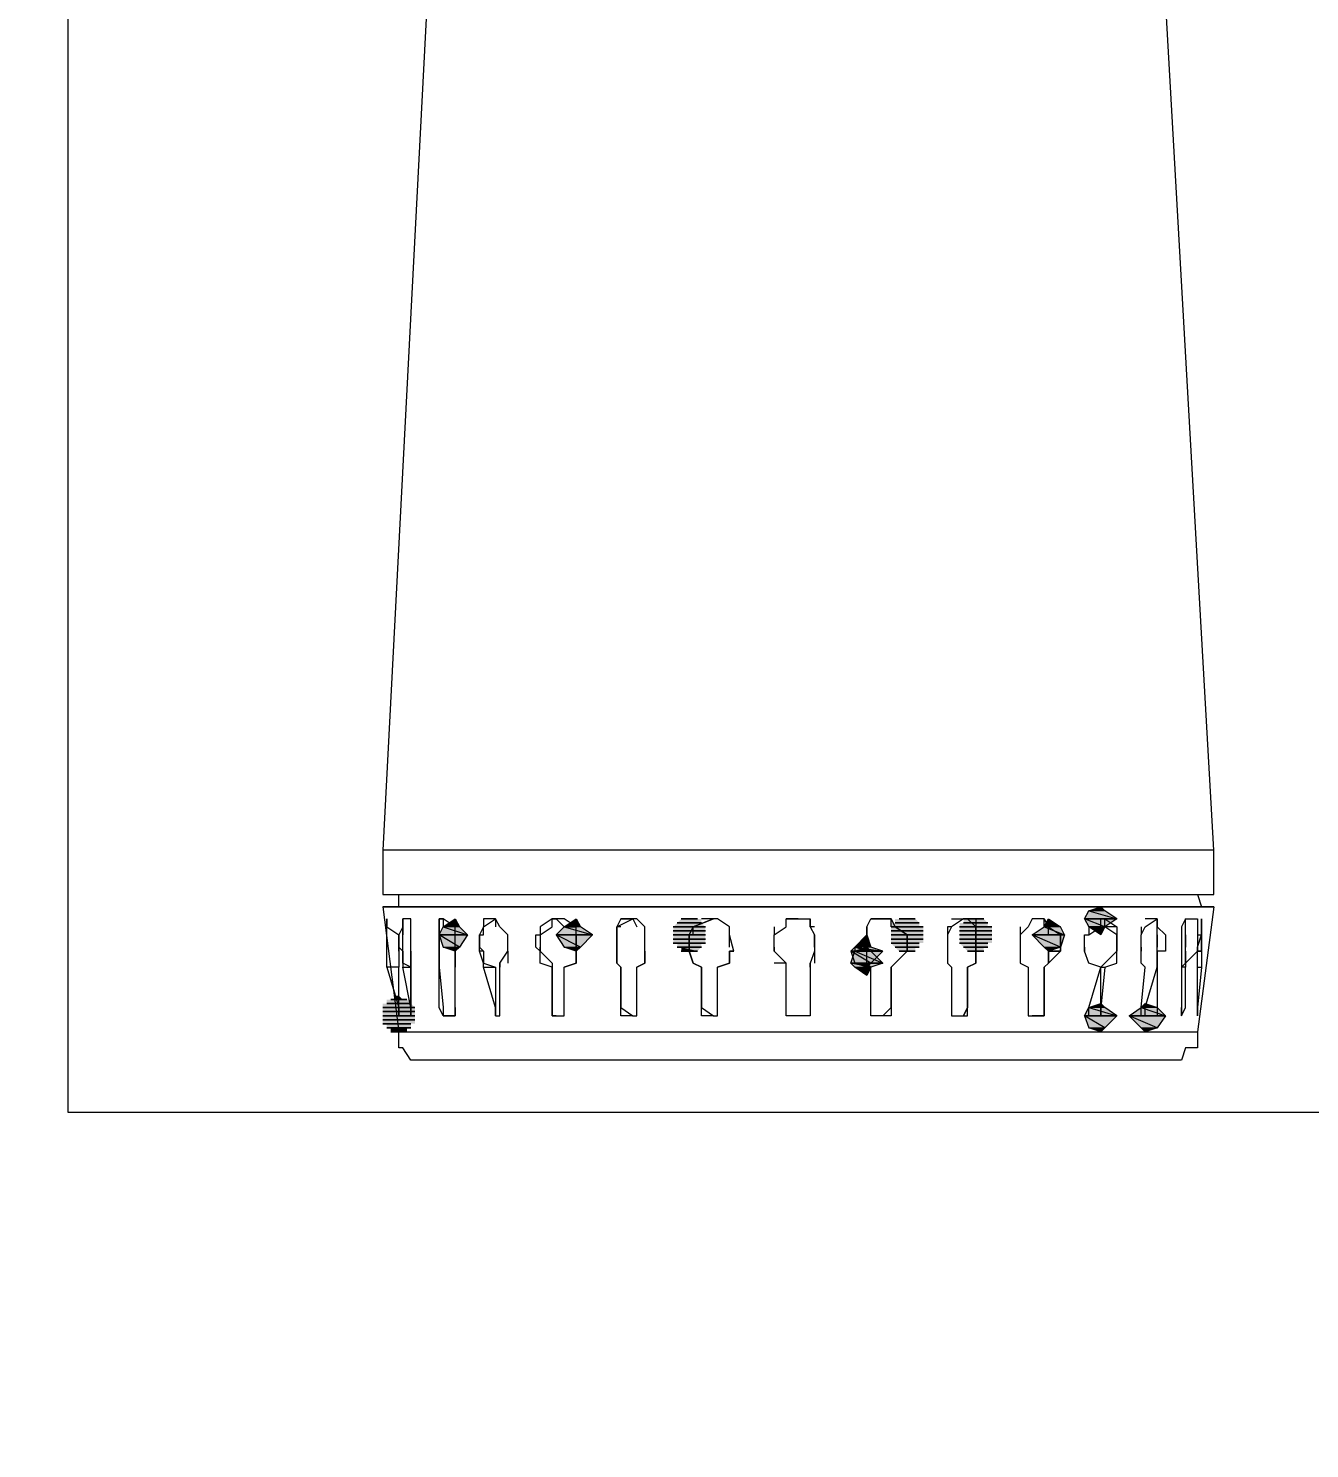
# Model space of a CAD drawing. Header units: millimetres. Extents: x -10178924 to 11692288, y -947381 to 58396.
# Drawn here: x -136579 to -136139.7, y 10861.5 to 11348.3 of the extents above; entities that cross this region are included whole.
import ezdxf
from ezdxf import colors
from ezdxf.entities.mleader import LeaderData, LeaderLine
from ezdxf.math import Vec2, Vec3

# ---------------------------------------------------------------- set-up
doc = ezdxf.new("R2010")
doc.units = ezdxf.units.MM
doc.layers.add('_надписи канализация', color=7, linetype='Continuous')
doc.layers.add('PDF _0', color=7, linetype='Continuous', lineweight=9)
doc.styles.add('ISOCPEUR', font='isocpeui.ttf', dxfattribs={"width": 0.9})

# ---------------------------------------------------------------- blocks, each defined once
blk = doc.blocks.new('_None')

msp = doc.modelspace()

# ---------------------------------------------------------------- linework, layer by layer
at = {"layer": 'PDF _0', "lineweight": 0}
for points in [[(-136565.39, 11759.46), (-135716.2, 11759.46), (-135716.2, 10976.65), (-136565.39, 10976.65)], [(-136457.51, 11051.34), (-136172.6, 11051.34), (-136172.6, 11066.55), (-136176.75, 11066.55), (-136178.14, 11066.55), (-136183.67, 11066.55), (-136191.97, 11066.55), (-136203.03, 11066.55), (-136215.48, 11066.55), (-136229.31, 11066.55), (-136244.52, 11066.55), (-136262.5, 11066.55), (-136277.72, 11066.55), (-136297.08, 11066.55), (-136316.44, 11066.55), (-136334.42, 11066.55), (-136352.4, 11066.55), (-136370.38, 11066.55), (-136385.6, 11066.55), (-136399.43, 11066.55), (-136414.64, 11066.55), (-136428.47, 11066.55), (-136438.15, 11066.55), (-136447.83, 11066.55), (-136451.98, 11066.55), (-136456.13, 11066.55), (-136457.51, 11066.55)], [(-136176.75, 11047.19), (-136456.13, 11047.19), (-136451.98, 11047.19), (-136450.6, 11047.19), (-136443.68, 11047.19), (-136438.15, 11047.19), (-136431.24, 11047.19), (-136418.79, 11047.19), (-136410.49, 11047.19), (-136399.43, 11047.19), (-136385.6, 11047.19), (-136371.76, 11047.19), (-136357.93, 11047.19), (-136344.1, 11047.19), (-136330.27, 11047.19), (-136316.44, 11047.19), (-136301.23, 11047.19), (-136286.02, 11047.19), (-136272.18, 11047.19), (-136258.35, 11047.19), (-136244.52, 11047.19), (-136230.69, 11047.19), (-136221.01, 11047.19), (-136211.33, 11047.19), (-136201.65, 11047.19), (-136191.97, 11047.19), (-136183.67, 11047.19), (-136182.29, 11047.19), (-136178.14, 11047.19), (-136172.6, 11047.19)], [(-136215.48, 11045.81), (-136205.8, 11043.04), (-136216.86, 11043.04)], [(-136211.33, 11047.19), (-136209.95, 11045.81), (-136215.48, 11045.81)], [(-136209.95, 11045.81), (-136215.48, 11045.81), (-136205.8, 11043.04)], [(-136450.6, 11037.51), (-136450.6, 11040.27), (-136451.98, 11037.51), (-136451.98, 11033.36), (-136450.6, 11031.98), (-136450.6, 11027.83), (-136450.6, 11031.98), (-136450.6, 11033.36)], [(-136438.15, 11040.27), (-136438.15, 11043.04), (-136438.15, 11040.27), (-136438.15, 11037.51)], [(-136436.77, 11040.27), (-136428.47, 11037.51), (-136438.15, 11037.51)], [(-136432.62, 11043.04), (-136431.24, 11040.27), (-136436.77, 11040.27)], [(-136431.24, 11040.27), (-136436.77, 11040.27), (-136428.47, 11037.51)], [(-136422.94, 11037.51), (-136422.94, 11040.27), (-136424.32, 11037.51), (-136424.32, 11033.36), (-136422.94, 11031.98), (-136422.94, 11027.83), (-136424.32, 11031.98), (-136424.32, 11033.36), (-136424.32, 11037.51)], [(-136422.94, 11043.04), (-136422.94, 11040.27), (-136418.79, 11043.04)], [(-136399.43, 11043.04), (-136403.57, 11040.27), (-136403.57, 11037.51), (-136399.43, 11040.27)], [(-136395.28, 11040.27), (-136385.6, 11037.51), (-136398.04, 11037.51)], [(-136391.13, 11043.04), (-136389.74, 11040.27), (-136395.28, 11040.27)], [(-136389.74, 11040.27), (-136395.28, 11040.27), (-136385.6, 11037.51)], [(-136254.2, 11043.04), (-136254.2, 11040.27), (-136256.97, 11043.04), (-136258.35, 11043.04)], [(-136230.69, 11040.27), (-136223.78, 11037.51), (-136234.84, 11037.51)], [(-136229.31, 11043.04), (-136225.16, 11040.27), (-136230.69, 11040.27)], [(-136225.16, 11040.27), (-136230.69, 11040.27), (-136223.78, 11037.51)], [(-136225.16, 11037.51), (-136229.31, 11037.51), (-136229.31, 11040.27)], [(-136216.86, 11043.04), (-136215.48, 11040.27), (-136209.95, 11040.27)], [(-136216.86, 11043.04), (-136205.8, 11043.04), (-136209.95, 11040.27)], [(-136215.48, 11040.27), (-136209.95, 11040.27), (-136211.33, 11037.51)], [(-136205.8, 11040.27), (-136205.8, 11037.51), (-136209.95, 11040.27), (-136209.95, 11043.04)], [(-136191.97, 11026.44), (-136191.97, 11027.83), (-136191.97, 11031.98), (-136191.97, 11037.51), (-136191.97, 11040.27), (-136189.2, 11037.51), (-136189.2, 11031.98), (-136191.97, 11031.98), (-136191.97, 11027.83)], [(-136451.98, 11033.36), (-136451.98, 11031.98), (-136451.98, 11033.36), (-136451.98, 11037.51)], [(-136438.15, 11037.51), (-136436.77, 11033.36), (-136431.24, 11033.36)], [(-136438.15, 11037.51), (-136428.47, 11037.51), (-136431.24, 11033.36)], [(-136438.15, 11037.51), (-136438.15, 11033.36), (-136438.15, 11031.98), (-136438.15, 11033.36)], [(-136403.57, 11037.51), (-136403.57, 11033.36), (-136403.57, 11031.98), (-136404.96, 11033.36), (-136404.96, 11037.51)], [(-136398.04, 11037.51), (-136395.28, 11033.36), (-136389.74, 11033.36)], [(-136398.04, 11037.51), (-136385.6, 11037.51), (-136389.74, 11033.36)], [(-136377.3, 11033.36), (-136377.3, 11031.98), (-136377.3, 11027.83), (-136377.3, 11031.98), (-136377.3, 11033.36), (-136377.3, 11037.51)], [(-136352.4, 11033.36), (-136352.4, 11031.98), (-136351.02, 11027.83), (-136352.4, 11031.98), (-136352.4, 11033.36), (-136352.4, 11037.51)], [(-136291.55, 11037.51), (-136290.16, 11033.36), (-136295.7, 11033.36)], [(-136283.25, 11026.44), (-136281.87, 11027.83), (-136277.72, 11031.98), (-136277.72, 11037.51), (-136277.72, 11031.98), (-136281.87, 11027.83)], [(-136256.97, 11026.44), (-136254.2, 11027.83), (-136254.2, 11031.98), (-136254.2, 11037.51), (-136254.2, 11031.98), (-136254.2, 11027.83)], [(-136234.84, 11037.51), (-136230.69, 11033.36), (-136225.16, 11033.36)], [(-136234.84, 11037.51), (-136223.78, 11037.51), (-136225.16, 11033.36)], [(-136230.69, 11026.44), (-136229.31, 11027.83), (-136229.31, 11031.98), (-136225.16, 11031.98), (-136225.16, 11037.51), (-136225.16, 11031.98), (-136229.31, 11027.83)], [(-136438.15, 11027.83), (-136438.15, 11026.44), (-136436.77, 11012.61), (-136436.77, 11009.85), (-136438.15, 11012.61), (-136438.15, 11026.44), (-136438.15, 11027.83), (-136438.15, 11031.98)], [(-136436.77, 11033.36), (-136431.24, 11033.36), (-136432.62, 11031.98)], [(-136399.43, 11027.83), (-136399.43, 11026.44), (-136399.43, 11012.61), (-136399.43, 11009.85), (-136399.43, 11012.61), (-136399.43, 11026.44), (-136403.57, 11027.83), (-136403.57, 11031.98)], [(-136395.28, 11033.36), (-136389.74, 11033.36), (-136391.13, 11031.98)], [(-136295.7, 11033.36), (-136286.02, 11031.98), (-136297.08, 11031.98)], [(-136297.08, 11031.98), (-136295.7, 11027.83), (-136290.16, 11027.83)], [(-136297.08, 11031.98), (-136286.02, 11031.98), (-136290.16, 11027.83)], [(-136295.7, 11031.98), (-136286.02, 11027.83), (-136297.08, 11027.83)], [(-136290.16, 11033.36), (-136295.7, 11033.36), (-136286.02, 11031.98)], [(-136291.55, 11033.36), (-136290.16, 11031.98), (-136295.7, 11031.98)], [(-136290.16, 11031.98), (-136295.7, 11031.98), (-136286.02, 11027.83)], [(-136230.69, 11033.36), (-136225.16, 11033.36), (-136229.31, 11031.98)], [(-136451.98, 11026.44), (-136456.13, 11026.44), (-136451.98, 11012.61), (-136451.98, 11009.85), (-136451.98, 11012.61)], [(-136375.91, 11026.44), (-136375.91, 11012.61), (-136371.76, 11009.85), (-136375.91, 11009.85), (-136375.91, 11012.61), (-136375.91, 11026.44), (-136377.3, 11027.83)], [(-136297.08, 11027.83), (-136295.7, 11026.44), (-136290.16, 11026.44)], [(-136297.08, 11027.83), (-136286.02, 11027.83), (-136290.16, 11026.44)], [(-136295.7, 11027.83), (-136290.16, 11027.83), (-136291.55, 11026.44)], [(-136295.7, 11026.44), (-136290.16, 11026.44), (-136291.55, 11023.68)], [(-136230.69, 11012.61), (-136230.69, 11009.85), (-136230.69, 11012.61), (-136230.69, 11026.44)], [(-136211.33, 11026.44), (-136209.95, 11026.44), (-136211.33, 11012.61)], [(-136191.97, 11009.85), (-136196.12, 11009.85), (-136196.12, 11012.61), (-136191.97, 11026.44), (-136191.97, 11012.61)], [(-136215.48, 11012.61), (-136205.8, 11009.85), (-136216.86, 11009.85)], [(-136211.33, 11014), (-136209.95, 11012.61), (-136215.48, 11012.61)], [(-136209.95, 11012.61), (-136215.48, 11012.61), (-136205.8, 11009.85)], [(-136197.5, 11012.61), (-136189.2, 11009.85), (-136201.65, 11009.85)], [(-136196.12, 11014), (-136191.97, 11012.61), (-136197.5, 11012.61)], [(-136191.97, 11012.61), (-136197.5, 11012.61), (-136189.2, 11009.85)], [(-136216.86, 11009.85), (-136215.48, 11005.7), (-136209.95, 11005.7)], [(-136216.86, 11009.85), (-136205.8, 11009.85), (-136209.95, 11005.7)], [(-136201.65, 11009.85), (-136197.5, 11005.7), (-136191.97, 11005.7)], [(-136201.65, 11009.85), (-136189.2, 11009.85), (-136191.97, 11005.7)], [(-136215.48, 11005.7), (-136209.95, 11005.7), (-136211.33, 11004.32)], [(-136197.5, 11005.7), (-136191.97, 11005.7), (-136196.12, 11004.32)]]:
    msp.add_lwpolyline(points, close=True, dxfattribs=at)
for points in [[(-136172.6, 11066.55), (-136189.2, 11358.38), (-136189.2, 11361.14), (-136191.97, 11361.14), (-136191.97, 11363.91), (-136438.15, 11363.91), (-136438.15, 11361.14), (-136442.3, 11361.14), (-136442.3, 11358.38), (-136457.51, 11066.55)], [(-136456.13, 11047.19), (-136451.98, 11047.19), (-136451.98, 11051.34)], [(-136178.14, 11051.34), (-136176.75, 11047.19)], [(-136457.51, 11047.19), (-136456.13, 11047.19), (-136457.51, 11047.19), (-136451.98, 11004.32), (-136450.6, 11004.32), (-136447.83, 11004.32), (-136442.3, 11004.32), (-136432.62, 11004.32), (-136424.32, 11004.32), (-136418.79, 11004.32), (-136409.11, 11004.32), (-136398.04, 11004.32), (-136385.6, 11004.32), (-136371.76, 11004.32), (-136357.93, 11004.32), (-136344.1, 11004.32), (-136330.27, 11004.32), (-136316.44, 11004.32), (-136301.23, 11004.32), (-136286.02, 11004.32), (-136272.18, 11004.32), (-136258.35, 11004.32), (-136244.52, 11004.32), (-136234.84, 11004.32), (-136223.78, 11004.32), (-136211.33, 11004.32), (-136203.03, 11004.32), (-136196.12, 11004.32), (-136189.2, 11004.32), (-136183.67, 11004.32), (-136178.14, 11004.32)], [(-136172.6, 11047.19), (-136178.14, 11004.32), (-136178.14, 11000.17), (-136178.14, 10998.78), (-136182.29, 10998.78), (-136183.67, 10994.63), (-136189.2, 10994.63), (-136191.97, 10994.63), (-136201.65, 10994.63), (-136205.8, 10994.63), (-136211.33, 10994.63), (-136216.86, 10994.63), (-136221.01, 10994.63), (-136225.16, 10994.63), (-136230.69, 10994.63), (-136238.99, 10994.63), (-136244.52, 10994.63), (-136250.06, 10994.63), (-136256.97, 10994.63), (-136262.5, 10994.63), (-136268.04, 10994.63), (-136272.18, 10994.63), (-136277.72, 10994.63), (-136286.02, 10994.63), (-136291.55, 10994.63), (-136297.08, 10994.63), (-136303.99, 10994.63), (-136309.53, 10994.63), (-136315.06, 10994.63), (-136319.21, 10994.63), (-136324.74, 10994.63), (-136330.27, 10994.63), (-136338.57, 10994.63), (-136344.1, 10994.63), (-136351.02, 10994.63), (-136356.55, 10994.63), (-136362.08, 10994.63), (-136367.62, 10994.63), (-136371.76, 10994.63), (-136377.3, 10994.63), (-136384.21, 10994.63), (-136389.74, 10994.63), (-136395.28, 10994.63), (-136399.43, 10994.63), (-136404.96, 10994.63), (-136410.49, 10994.63), (-136418.79, 10994.63), (-136424.32, 10994.63), (-136431.24, 10994.63), (-136436.77, 10994.63), (-136442.3, 10994.63), (-136447.83, 10994.63), (-136450.6, 10998.78), (-136451.98, 10998.78), (-136451.98, 11000.17), (-136451.98, 11004.32)], [(-136456.13, 11026.44), (-136456.13, 11027.83), (-136456.13, 11031.98), (-136456.13, 11033.36), (-136456.13, 11037.51), (-136456.13, 11040.27), (-136456.13, 11043.04), (-136456.13, 11040.27), (-136451.98, 11037.51), (-136451.98, 11031.98), (-136451.98, 11027.83), (-136451.98, 11026.44)], [(-136450.6, 11040.27), (-136450.6, 11043.04), (-136450.6, 11040.27)], [(-136447.83, 11031.98), (-136447.83, 11027.83), (-136447.83, 11026.44), (-136447.83, 11027.83), (-136447.83, 11031.98), (-136447.83, 11037.51), (-136447.83, 11040.27), (-136447.83, 11043.04), (-136450.6, 11043.04)], [(-136450.6, 11040.27), (-136450.6, 11037.51)], [(-136447.83, 11040.27), (-136447.83, 11043.04)], [(-136432.62, 11012.61), (-136432.62, 11009.85), (-136432.62, 11012.61), (-136432.62, 11026.44), (-136432.62, 11027.83), (-136432.62, 11031.98), (-136432.62, 11037.51), (-136432.62, 11040.27), (-136436.77, 11043.04), (-136438.15, 11043.04), (-136436.77, 11043.04), (-136436.77, 11040.27)], [(-136438.15, 11040.27), (-136438.15, 11037.51)], [(-136422.94, 11040.27), (-136424.32, 11037.51)], [(-136418.79, 11012.61), (-136418.79, 11009.85), (-136418.79, 11012.61), (-136418.79, 11009.85), (-136417.41, 11009.85), (-136417.41, 11012.61), (-136417.41, 11026.44), (-136417.41, 11027.83), (-136414.64, 11031.98), (-136414.64, 11037.51), (-136417.41, 11040.27), (-136418.79, 11043.04), (-136418.79, 11040.27)], [(-136403.57, 11040.27), (-136403.57, 11037.51)], [(-136391.13, 11037.51), (-136391.13, 11040.27), (-136395.28, 11043.04), (-136399.43, 11043.04), (-136398.04, 11043.04), (-136395.28, 11040.27), (-136391.13, 11040.27)], [(-136375.91, 11043.04), (-136371.76, 11043.04), (-136375.91, 11043.04), (-136377.3, 11040.27), (-136371.76, 11043.04), (-136370.38, 11040.27)], [(-136377.3, 11037.51), (-136377.3, 11040.27), (-136377.3, 11037.51)], [(-136375.91, 11040.27), (-136377.3, 11040.27), (-136377.3, 11037.51)], [(-136371.76, 11009.85), (-136370.38, 11009.85), (-136370.38, 11012.61), (-136370.38, 11026.44), (-136367.62, 11027.83), (-136367.62, 11031.98), (-136367.62, 11037.51), (-136367.62, 11040.27), (-136370.38, 11043.04), (-136371.76, 11043.04)], [(-136346.87, 11040.27), (-136357.93, 11040.27), (-136346.87, 11040.27)], [(-136346.87, 11040.27), (-136357.93, 11040.27), (-136346.87, 11040.27)], [(-136348.25, 11041.66), (-136356.55, 11041.66), (-136348.25, 11041.66)], [(-136348.25, 11041.66), (-136356.55, 11041.66), (-136348.25, 11041.66)], [(-136349.64, 11043.04), (-136355.17, 11043.04), (-136349.64, 11043.04)], [(-136351.02, 11043.04), (-136353.78, 11043.04), (-136351.02, 11043.04)], [(-136351.02, 11043.04), (-136353.78, 11043.04), (-136351.02, 11043.04)], [(-136351.02, 11037.51), (-136351.02, 11040.27), (-136352.4, 11037.51), (-136351.02, 11040.27), (-136348.25, 11040.27)], [(-136351.02, 11040.27), (-136344.1, 11043.04), (-136351.02, 11040.27)], [(-136344.1, 11009.85), (-136342.72, 11009.85), (-136342.72, 11012.61), (-136342.72, 11026.44), (-136338.57, 11027.83), (-136338.57, 11031.98), (-136337.19, 11031.98), (-136338.57, 11037.51), (-136338.57, 11040.27), (-136342.72, 11043.04), (-136344.1, 11043.04), (-136348.25, 11043.04)], [(-136338.57, 11040.27), (-136342.72, 11043.04)], [(-136310.91, 11026.44), (-136310.91, 11012.61), (-136310.91, 11009.85), (-136315.06, 11009.85), (-136316.44, 11009.85), (-136319.21, 11009.85), (-136319.21, 11012.61), (-136319.21, 11026.44), (-136319.21, 11027.83), (-136323.36, 11031.98), (-136323.36, 11033.36), (-136323.36, 11037.51), (-136319.21, 11040.27), (-136319.21, 11043.04), (-136315.06, 11043.04), (-136310.91, 11043.04), (-136310.91, 11040.27), (-136309.53, 11037.51), (-136309.53, 11031.98), (-136310.91, 11027.83), (-136310.91, 11026.44), (-136310.91, 11027.83)], [(-136323.36, 11040.27), (-136323.36, 11037.51)], [(-136315.06, 11043.04), (-136316.44, 11043.04), (-136319.21, 11043.04)], [(-136309.53, 11040.27), (-136310.91, 11040.27), (-136310.91, 11043.04)], [(-136290.16, 11009.85), (-136290.16, 11012.61), (-136290.16, 11026.44), (-136291.55, 11027.83), (-136291.55, 11031.98), (-136295.7, 11033.36), (-136291.55, 11037.51), (-136291.55, 11040.27), (-136290.16, 11043.04), (-136286.02, 11043.04), (-136283.25, 11043.04), (-136286.02, 11043.04), (-136290.16, 11043.04), (-136286.02, 11043.04)], [(-136291.55, 11040.27), (-136291.55, 11037.51)], [(-136283.25, 11043.04), (-136281.87, 11040.27), (-136283.25, 11043.04)], [(-136283.25, 11040.27), (-136283.25, 11043.04)], [(-136272.18, 11040.27), (-136283.25, 11040.27), (-136272.18, 11040.27)], [(-136273.57, 11041.66), (-136281.87, 11041.66), (-136273.57, 11041.66)], [(-136273.57, 11041.66), (-136281.87, 11041.66), (-136273.57, 11041.66)], [(-136281.87, 11040.27), (-136277.72, 11037.51), (-136281.87, 11040.27)], [(-136274.95, 11043.04), (-136280.48, 11043.04), (-136274.95, 11043.04)], [(-136276.33, 11043.04), (-136279.1, 11043.04), (-136276.33, 11043.04)], [(-136262.5, 11043.04), (-136258.35, 11043.04), (-136262.5, 11040.27), (-136263.89, 11037.51), (-136263.89, 11033.36), (-136263.89, 11031.98), (-136263.89, 11027.83), (-136262.5, 11026.44), (-136262.5, 11012.61), (-136262.5, 11009.85), (-136258.35, 11009.85), (-136256.97, 11009.85), (-136256.97, 11012.61), (-136258.35, 11009.85), (-136256.97, 11012.61), (-136256.97, 11026.44), (-136256.97, 11012.61)], [(-136262.5, 11040.27), (-136263.89, 11040.27), (-136263.89, 11037.51)], [(-136248.67, 11040.27), (-136259.74, 11040.27), (-136248.67, 11040.27)], [(-136250.06, 11041.66), (-136258.35, 11041.66), (-136250.06, 11041.66)], [(-136250.06, 11041.66), (-136258.35, 11041.66), (-136250.06, 11041.66)], [(-136251.44, 11043.04), (-136256.97, 11043.04), (-136251.44, 11043.04)], [(-136254.2, 11040.27), (-136256.97, 11043.04)], [(-136252.82, 11043.04), (-136255.59, 11043.04), (-136252.82, 11043.04)], [(-136254.2, 11040.27), (-136254.2, 11037.51), (-136254.2, 11040.27)], [(-136230.69, 11040.27), (-136230.69, 11043.04), (-136229.31, 11040.27), (-136230.69, 11043.04), (-136234.84, 11043.04), (-136236.22, 11040.27), (-136238.99, 11037.51), (-136238.99, 11033.36), (-136238.99, 11031.98), (-136238.99, 11027.83), (-136236.22, 11026.44), (-136236.22, 11012.61), (-136236.22, 11009.85), (-136234.84, 11009.85), (-136230.69, 11009.85), (-136234.84, 11009.85)], [(-136238.99, 11040.27), (-136238.99, 11037.51)], [(-136211.33, 11009.85), (-136211.33, 11012.61), (-136211.33, 11009.85), (-136215.48, 11009.85), (-136215.48, 11012.61), (-136211.33, 11026.44), (-136215.48, 11027.83), (-136216.86, 11031.98), (-136216.86, 11033.36), (-136216.86, 11037.51), (-136215.48, 11037.51), (-136211.33, 11040.27), (-136211.33, 11043.04), (-136209.95, 11043.04), (-136211.33, 11043.04)], [(-136211.33, 11040.27), (-136215.48, 11040.27), (-136215.48, 11037.51)], [(-136205.8, 11040.27), (-136209.95, 11040.27), (-136209.95, 11043.04)], [(-136196.12, 11009.85), (-136197.5, 11009.85), (-136197.5, 11012.61), (-136196.12, 11026.44), (-136197.5, 11027.83), (-136197.5, 11031.98), (-136197.5, 11033.36), (-136197.5, 11037.51), (-136196.12, 11040.27), (-136191.97, 11043.04), (-136196.12, 11043.04)], [(-136197.5, 11040.27), (-136197.5, 11037.51)], [(-136191.97, 11043.04), (-136191.97, 11040.27), (-136191.97, 11043.04)], [(-136191.97, 11040.27), (-136191.97, 11043.04)], [(-136182.29, 11031.98), (-136182.29, 11027.83), (-136183.67, 11026.44), (-136182.29, 11027.83), (-136182.29, 11031.98), (-136182.29, 11037.51), (-136182.29, 11040.27), (-136182.29, 11043.04), (-136178.14, 11043.04), (-136178.14, 11040.27), (-136178.14, 11037.51), (-136178.14, 11031.98), (-136182.29, 11027.83), (-136182.29, 11026.44)], [(-136182.29, 11040.27), (-136182.29, 11043.04), (-136183.67, 11040.27), (-136183.67, 11037.51), (-136183.67, 11033.36), (-136183.67, 11031.98)], [(-136183.67, 11040.27), (-136183.67, 11037.51)], [(-136178.14, 11033.36), (-136178.14, 11031.98), (-136178.14, 11033.36), (-136176.75, 11037.51), (-136176.75, 11040.27), (-136176.75, 11043.04), (-136176.75, 11040.27), (-136176.75, 11037.51)], [(-136447.83, 11033.36), (-136447.83, 11037.51)], [(-136432.62, 11033.36), (-136432.62, 11037.51)], [(-136414.64, 11033.36), (-136414.64, 11037.51)], [(-136398.04, 11009.85), (-136399.43, 11009.85), (-136398.04, 11009.85), (-136395.28, 11009.85), (-136395.28, 11012.61), (-136395.28, 11026.44), (-136391.13, 11027.83), (-136391.13, 11031.98), (-136391.13, 11037.51), (-136391.13, 11033.36)], [(-136367.62, 11033.36), (-136367.62, 11037.51)], [(-136346.87, 11038.89), (-136357.93, 11038.89), (-136346.87, 11038.89)], [(-136346.87, 11038.89), (-136357.93, 11038.89), (-136346.87, 11038.89)], [(-136346.87, 11037.51), (-136357.93, 11037.51), (-136346.87, 11037.51)], [(-136346.87, 11036.13), (-136357.93, 11036.13), (-136346.87, 11036.13)], [(-136346.87, 11036.13), (-136357.93, 11036.13), (-136346.87, 11036.13)], [(-136338.57, 11033.36), (-136338.57, 11037.51)], [(-136309.53, 11033.36), (-136309.53, 11037.51)], [(-136272.18, 11038.89), (-136283.25, 11038.89), (-136272.18, 11038.89)], [(-136272.18, 11038.89), (-136283.25, 11038.89), (-136272.18, 11038.89)], [(-136272.18, 11037.51), (-136283.25, 11037.51), (-136272.18, 11037.51)], [(-136272.18, 11036.13), (-136283.25, 11036.13), (-136272.18, 11036.13)], [(-136272.18, 11036.13), (-136283.25, 11036.13), (-136272.18, 11036.13)], [(-136277.72, 11033.36), (-136277.72, 11037.51)], [(-136248.67, 11038.89), (-136259.74, 11038.89), (-136248.67, 11038.89)], [(-136248.67, 11038.89), (-136259.74, 11038.89), (-136248.67, 11038.89)], [(-136248.67, 11037.51), (-136259.74, 11037.51), (-136248.67, 11037.51)], [(-136248.67, 11036.13), (-136259.74, 11036.13), (-136248.67, 11036.13)], [(-136248.67, 11036.13), (-136259.74, 11036.13), (-136248.67, 11036.13)], [(-136254.2, 11033.36), (-136254.2, 11037.51)], [(-136225.16, 11033.36), (-136225.16, 11037.51)], [(-136209.95, 11026.44), (-136205.8, 11027.83), (-136205.8, 11031.98), (-136205.8, 11037.51), (-136205.8, 11031.98), (-136209.95, 11027.83), (-136211.33, 11026.44), (-136209.95, 11027.83), (-136205.8, 11031.98)], [(-136205.8, 11037.51), (-136205.8, 11033.36)], [(-136191.97, 11037.51), (-136191.97, 11033.36)], [(-136182.29, 11037.51), (-136182.29, 11033.36)], [(-136178.14, 11037.51), (-136176.75, 11037.51), (-136176.75, 11033.36)], [(-136178.14, 11026.44), (-136176.75, 11026.44), (-136178.14, 11012.61), (-136178.14, 11009.85), (-136178.14, 11012.61), (-136178.14, 11026.44), (-136178.14, 11027.83), (-136178.14, 11031.98), (-136176.75, 11031.98), (-136176.75, 11037.51), (-136176.75, 11031.98), (-136176.75, 11027.83), (-136176.75, 11026.44)], [(-136450.6, 11031.98), (-136450.6, 11033.36)], [(-136438.15, 11031.98), (-136438.15, 11033.36)], [(-136432.62, 11031.98), (-136432.62, 11027.83), (-136432.62, 11026.44)], [(-136422.94, 11031.98), (-136424.32, 11031.98), (-136424.32, 11033.36)], [(-136414.64, 11031.98), (-136414.64, 11027.83)], [(-136403.57, 11031.98), (-136403.57, 11033.36)], [(-136391.13, 11031.98), (-136391.13, 11027.83), (-136395.28, 11026.44)], [(-136377.3, 11031.98), (-136377.3, 11033.36)], [(-136367.62, 11031.98), (-136367.62, 11027.83), (-136370.38, 11026.44)], [(-136346.87, 11034.74), (-136357.93, 11034.74), (-136346.87, 11034.74)], [(-136348.25, 11033.36), (-136356.55, 11033.36), (-136348.25, 11033.36)], [(-136348.25, 11033.36), (-136356.55, 11033.36), (-136348.25, 11033.36)], [(-136349.64, 11031.98), (-136355.17, 11031.98), (-136349.64, 11031.98)], [(-136351.02, 11031.98), (-136353.78, 11031.98), (-136351.02, 11031.98)], [(-136351.02, 11031.98), (-136353.78, 11031.98), (-136351.02, 11031.98)], [(-136352.4, 11031.98), (-136352.4, 11033.36)], [(-136337.19, 11031.98), (-136338.57, 11031.98), (-136338.57, 11027.83), (-136342.72, 11026.44)], [(-136323.36, 11033.36), (-136323.36, 11031.98)], [(-136309.53, 11031.98), (-136309.53, 11027.83)], [(-136295.7, 11033.36), (-136295.7, 11031.98)], [(-136273.57, 11034.74), (-136283.25, 11034.74), (-136273.57, 11034.74)], [(-136277.72, 11031.98), (-136281.87, 11027.83), (-136283.25, 11026.44)], [(-136273.57, 11033.36), (-136281.87, 11033.36), (-136273.57, 11033.36)], [(-136274.95, 11031.98), (-136280.48, 11031.98), (-136274.95, 11031.98)], [(-136276.33, 11031.98), (-136280.48, 11031.98), (-136276.33, 11031.98)], [(-136263.89, 11033.36), (-136263.89, 11031.98)], [(-136250.06, 11034.74), (-136259.74, 11034.74), (-136250.06, 11034.74)], [(-136250.06, 11033.36), (-136258.35, 11033.36), (-136250.06, 11033.36)], [(-136251.44, 11031.98), (-136256.97, 11031.98), (-136251.44, 11031.98)], [(-136252.82, 11031.98), (-136256.97, 11031.98), (-136252.82, 11031.98)], [(-136254.2, 11031.98), (-136254.2, 11027.83), (-136256.97, 11026.44)], [(-136238.99, 11033.36), (-136238.99, 11031.98)], [(-136225.16, 11031.98), (-136229.31, 11031.98), (-136229.31, 11027.83), (-136230.69, 11026.44)], [(-136216.86, 11033.36), (-136216.86, 11031.98)], [(-136197.5, 11033.36), (-136197.5, 11031.98)], [(-136191.97, 11031.98), (-136191.97, 11027.83), (-136191.97, 11026.44)], [(-136183.67, 11033.36), (-136183.67, 11031.98), (-136183.67, 11027.83), (-136183.67, 11026.44), (-136183.67, 11012.61), (-136183.67, 11009.85), (-136183.67, 11012.61), (-136183.67, 11009.85), (-136182.29, 11012.61), (-136182.29, 11026.44), (-136183.67, 11026.44), (-136183.67, 11012.61)], [(-136176.75, 11031.98), (-136178.14, 11031.98)], [(-136447.83, 11012.61), (-136447.83, 11009.85), (-136447.83, 11012.61), (-136447.83, 11026.44), (-136447.83, 11012.61), (-136447.83, 11009.85), (-136447.83, 11012.61), (-136450.6, 11026.44), (-136447.83, 11026.44), (-136450.6, 11027.83), (-136450.6, 11026.44)], [(-136422.94, 11026.44), (-136422.94, 11027.83), (-136418.79, 11026.44), (-136418.79, 11012.61), (-136422.94, 11026.44), (-136418.79, 11026.44)], [(-136417.41, 11027.83), (-136417.41, 11026.44)], [(-136348.25, 11026.44), (-136348.25, 11012.61), (-136344.1, 11009.85), (-136348.25, 11009.85), (-136348.25, 11012.61), (-136348.25, 11026.44), (-136351.02, 11027.83), (-136348.25, 11026.44), (-136348.25, 11012.61)], [(-136319.21, 11027.83), (-136323.36, 11027.83)], [(-136286.02, 11009.85), (-136283.25, 11012.61), (-136283.25, 11026.44), (-136283.25, 11012.61), (-136283.25, 11009.85), (-136286.02, 11009.85), (-136290.16, 11009.85), (-136290.16, 11012.61)], [(-136446.45, 11012.61), (-136457.51, 11012.61), (-136446.45, 11012.61)], [(-136446.45, 11012.61), (-136457.51, 11012.61), (-136446.45, 11012.61)], [(-136446.45, 11011.23), (-136457.51, 11011.23), (-136446.45, 11011.23)], [(-136447.83, 11014), (-136456.13, 11014), (-136447.83, 11014)], [(-136447.83, 11014), (-136456.13, 11014), (-136447.83, 11014)], [(-136449.22, 11015.38), (-136454.75, 11015.38), (-136449.22, 11015.38)], [(-136446.45, 11009.85), (-136457.51, 11009.85), (-136446.45, 11009.85)], [(-136446.45, 11009.85), (-136457.51, 11009.85), (-136446.45, 11009.85)], [(-136446.45, 11008.46), (-136457.51, 11008.46), (-136446.45, 11008.46)], [(-136447.83, 11007.08), (-136457.51, 11007.08), (-136447.83, 11007.08)], [(-136436.77, 11009.85), (-136432.62, 11009.85), (-136436.77, 11009.85)], [(-136447.83, 11005.7), (-136456.13, 11005.7), (-136447.83, 11005.7)], [(-136449.22, 11005.7), (-136456.13, 11005.7), (-136449.22, 11005.7)], [(-136450.6, 11004.32), (-136454.75, 11004.32), (-136450.6, 11004.32)]]:
    msp.add_lwpolyline(points, dxfattribs=at)
at = {"layer": 'PDF _0', "transparency": 33554559}
for points in [[(-136215.48, 11045.81), (-136205.8, 11043.04), (-136216.86, 11043.04)], [(-136211.33, 11047.19), (-136209.95, 11045.81), (-136215.48, 11045.81)], [(-136209.95, 11045.81), (-136215.48, 11045.81), (-136205.8, 11043.04)], [(-136436.77, 11040.27), (-136428.47, 11037.51), (-136438.15, 11037.51)], [(-136432.62, 11043.04), (-136431.24, 11040.27), (-136436.77, 11040.27)], [(-136431.24, 11040.27), (-136436.77, 11040.27), (-136428.47, 11037.51)], [(-136395.28, 11040.27), (-136385.6, 11037.51), (-136398.04, 11037.51)], [(-136391.13, 11043.04), (-136389.74, 11040.27), (-136395.28, 11040.27)], [(-136389.74, 11040.27), (-136395.28, 11040.27), (-136385.6, 11037.51)], [(-136356.55, 11041.66), (-136346.87, 11040.27), (-136357.93, 11040.27)], [(-136357.93, 11040.27), (-136346.87, 11040.27), (-136346.87, 11040.27)], [(-136346.87, 11040.27), (-136346.87, 11040.27), (-136357.93, 11040.27)], [(-136346.87, 11040.27), (-136357.93, 11040.27), (-136346.87, 11038.89)], [(-136357.93, 11040.27), (-136346.87, 11038.89), (-136357.93, 11038.89)], [(-136355.17, 11043.04), (-136348.25, 11041.66), (-136356.55, 11041.66)], [(-136356.55, 11041.66), (-136348.25, 11041.66), (-136348.25, 11041.66)], [(-136348.25, 11041.66), (-136348.25, 11041.66), (-136356.55, 11041.66)], [(-136348.25, 11041.66), (-136356.55, 11041.66), (-136346.87, 11040.27)], [(-136353.78, 11043.04), (-136349.64, 11043.04), (-136355.17, 11043.04)], [(-136355.17, 11043.04), (-136349.64, 11043.04), (-136349.64, 11043.04)], [(-136348.25, 11043.04), (-136348.25, 11043.04), (-136355.17, 11043.04)], [(-136348.25, 11043.04), (-136355.17, 11043.04), (-136349.64, 11043.04)], [(-136348.25, 11043.04), (-136355.17, 11043.04), (-136348.25, 11041.66)], [(-136352.4, 11043.04), (-136351.02, 11043.04), (-136353.78, 11043.04)], [(-136353.78, 11043.04), (-136351.02, 11043.04), (-136351.02, 11043.04)], [(-136351.02, 11043.04), (-136351.02, 11043.04), (-136353.78, 11043.04)], [(-136351.02, 11043.04), (-136353.78, 11043.04), (-136349.64, 11043.04)], [(-136281.87, 11041.66), (-136273.57, 11041.66), (-136283.25, 11041.66)], [(-136273.57, 11041.66), (-136283.25, 11041.66), (-136273.57, 11040.27)], [(-136283.25, 11041.66), (-136273.57, 11040.27), (-136283.25, 11040.27)], [(-136283.25, 11040.27), (-136272.18, 11040.27), (-136272.18, 11040.27)], [(-136272.18, 11040.27), (-136272.18, 11040.27), (-136283.25, 11040.27)], [(-136272.18, 11040.27), (-136283.25, 11040.27), (-136273.57, 11040.27)], [(-136272.18, 11040.27), (-136283.25, 11040.27), (-136272.18, 11038.89)], [(-136283.25, 11040.27), (-136272.18, 11038.89), (-136283.25, 11038.89)], [(-136281.87, 11043.04), (-136274.95, 11043.04), (-136280.48, 11043.04)], [(-136274.95, 11043.04), (-136281.87, 11043.04), (-136273.57, 11041.66)], [(-136281.87, 11043.04), (-136273.57, 11041.66), (-136281.87, 11041.66)], [(-136281.87, 11041.66), (-136273.57, 11041.66), (-136273.57, 11041.66)], [(-136279.1, 11043.04), (-136276.33, 11043.04), (-136280.48, 11043.04)], [(-136280.48, 11043.04), (-136274.95, 11043.04), (-136274.95, 11043.04)], [(-136274.95, 11043.04), (-136274.95, 11043.04), (-136280.48, 11043.04)], [(-136274.95, 11043.04), (-136280.48, 11043.04), (-136276.33, 11043.04)], [(-136280.48, 11043.04), (-136274.95, 11043.04), (-136274.95, 11043.04)], [(-136277.72, 11043.04), (-136279.1, 11043.04), (-136279.1, 11043.04)], [(-136276.33, 11043.04), (-136276.33, 11043.04), (-136279.1, 11043.04)], [(-136276.33, 11043.04), (-136279.1, 11043.04), (-136277.72, 11043.04)], [(-136258.35, 11041.66), (-136250.06, 11041.66), (-136259.74, 11041.66)], [(-136250.06, 11041.66), (-136259.74, 11041.66), (-136250.06, 11040.27)], [(-136259.74, 11041.66), (-136250.06, 11040.27), (-136259.74, 11040.27)], [(-136259.74, 11040.27), (-136248.67, 11040.27), (-136248.67, 11040.27)], [(-136248.67, 11040.27), (-136248.67, 11040.27), (-136259.74, 11040.27)], [(-136248.67, 11040.27), (-136259.74, 11040.27), (-136250.06, 11040.27)], [(-136248.67, 11040.27), (-136259.74, 11040.27), (-136248.67, 11038.89)], [(-136259.74, 11040.27), (-136248.67, 11038.89), (-136259.74, 11038.89)], [(-136258.35, 11043.04), (-136251.44, 11043.04), (-136256.97, 11043.04)], [(-136251.44, 11043.04), (-136258.35, 11043.04), (-136250.06, 11041.66)], [(-136258.35, 11043.04), (-136250.06, 11041.66), (-136258.35, 11041.66)], [(-136258.35, 11041.66), (-136250.06, 11041.66), (-136250.06, 11041.66)], [(-136255.59, 11043.04), (-136252.82, 11043.04), (-136256.97, 11043.04)], [(-136256.97, 11043.04), (-136251.44, 11043.04), (-136251.44, 11043.04)], [(-136251.44, 11043.04), (-136251.44, 11043.04), (-136256.97, 11043.04)], [(-136251.44, 11043.04), (-136256.97, 11043.04), (-136252.82, 11043.04)], [(-136256.97, 11043.04), (-136251.44, 11043.04), (-136251.44, 11043.04)], [(-136254.2, 11043.04), (-136255.59, 11043.04), (-136255.59, 11043.04)], [(-136252.82, 11043.04), (-136252.82, 11043.04), (-136255.59, 11043.04)], [(-136252.82, 11043.04), (-136255.59, 11043.04), (-136254.2, 11043.04)], [(-136230.69, 11040.27), (-136223.78, 11037.51), (-136234.84, 11037.51)], [(-136229.31, 11043.04), (-136225.16, 11040.27), (-136230.69, 11040.27)], [(-136225.16, 11040.27), (-136230.69, 11040.27), (-136223.78, 11037.51)], [(-136216.86, 11043.04), (-136209.95, 11040.27), (-136215.48, 11040.27)], [(-136216.86, 11043.04), (-136205.8, 11043.04), (-136209.95, 11040.27)], [(-136209.95, 11040.27), (-136215.48, 11040.27), (-136211.33, 11037.51)], [(-136438.15, 11037.51), (-136431.24, 11033.36), (-136436.77, 11033.36)], [(-136438.15, 11037.51), (-136428.47, 11037.51), (-136431.24, 11033.36)], [(-136398.04, 11037.51), (-136389.74, 11033.36), (-136395.28, 11033.36)], [(-136398.04, 11037.51), (-136385.6, 11037.51), (-136389.74, 11033.36)], [(-136357.93, 11038.89), (-136346.87, 11038.89), (-136346.87, 11038.89)], [(-136346.87, 11038.89), (-136346.87, 11038.89), (-136357.93, 11038.89)], [(-136346.87, 11038.89), (-136357.93, 11038.89), (-136346.87, 11037.51)], [(-136357.93, 11038.89), (-136346.87, 11037.51), (-136357.93, 11037.51)], [(-136357.93, 11037.51), (-136346.87, 11037.51), (-136346.87, 11037.51)], [(-136346.87, 11037.51), (-136357.93, 11037.51), (-136346.87, 11036.13)], [(-136357.93, 11037.51), (-136346.87, 11036.13), (-136357.93, 11036.13)], [(-136357.93, 11036.13), (-136346.87, 11036.13), (-136346.87, 11036.13)], [(-136346.87, 11036.13), (-136346.87, 11036.13), (-136357.93, 11036.13)], [(-136346.87, 11036.13), (-136357.93, 11036.13), (-136346.87, 11034.74)], [(-136357.93, 11036.13), (-136346.87, 11034.74), (-136357.93, 11034.74)], [(-136291.55, 11037.51), (-136290.16, 11033.36), (-136295.7, 11033.36)], [(-136283.25, 11038.89), (-136272.18, 11038.89), (-136272.18, 11038.89)], [(-136272.18, 11038.89), (-136272.18, 11038.89), (-136283.25, 11038.89)], [(-136272.18, 11038.89), (-136283.25, 11038.89), (-136272.18, 11037.51)], [(-136283.25, 11038.89), (-136272.18, 11037.51), (-136283.25, 11037.51)], [(-136283.25, 11037.51), (-136272.18, 11037.51), (-136272.18, 11037.51)], [(-136272.18, 11037.51), (-136283.25, 11037.51), (-136272.18, 11036.13)], [(-136283.25, 11037.51), (-136272.18, 11036.13), (-136283.25, 11036.13)], [(-136283.25, 11036.13), (-136272.18, 11036.13), (-136272.18, 11036.13)], [(-136272.18, 11036.13), (-136272.18, 11036.13), (-136283.25, 11036.13)], [(-136272.18, 11036.13), (-136283.25, 11036.13), (-136272.18, 11034.74)], [(-136283.25, 11036.13), (-136272.18, 11034.74), (-136283.25, 11034.74)], [(-136259.74, 11038.89), (-136248.67, 11038.89), (-136248.67, 11038.89)], [(-136248.67, 11038.89), (-136248.67, 11038.89), (-136259.74, 11038.89)], [(-136248.67, 11038.89), (-136259.74, 11038.89), (-136248.67, 11037.51)], [(-136259.74, 11038.89), (-136248.67, 11037.51), (-136259.74, 11037.51)], [(-136259.74, 11037.51), (-136248.67, 11037.51), (-136248.67, 11037.51)], [(-136248.67, 11037.51), (-136259.74, 11037.51), (-136248.67, 11036.13)], [(-136259.74, 11037.51), (-136248.67, 11036.13), (-136259.74, 11036.13)], [(-136259.74, 11036.13), (-136248.67, 11036.13), (-136248.67, 11036.13)], [(-136248.67, 11036.13), (-136248.67, 11036.13), (-136259.74, 11036.13)], [(-136248.67, 11036.13), (-136259.74, 11036.13), (-136248.67, 11034.74)], [(-136259.74, 11036.13), (-136248.67, 11034.74), (-136259.74, 11034.74)], [(-136234.84, 11037.51), (-136225.16, 11033.36), (-136230.69, 11033.36)], [(-136234.84, 11037.51), (-136223.78, 11037.51), (-136225.16, 11033.36)], [(-136431.24, 11033.36), (-136436.77, 11033.36), (-136432.62, 11031.98)], [(-136389.74, 11033.36), (-136395.28, 11033.36), (-136391.13, 11031.98)], [(-136357.93, 11034.74), (-136346.87, 11034.74), (-136346.87, 11034.74)], [(-136346.87, 11034.74), (-136357.93, 11034.74), (-136348.25, 11034.74)], [(-136357.93, 11034.74), (-136348.25, 11034.74), (-136356.55, 11034.74)], [(-136348.25, 11034.74), (-136356.55, 11034.74), (-136348.25, 11033.36)], [(-136356.55, 11034.74), (-136348.25, 11033.36), (-136356.55, 11033.36)], [(-136356.55, 11033.36), (-136348.25, 11033.36), (-136348.25, 11033.36)], [(-136356.55, 11033.36), (-136348.25, 11033.36), (-136355.17, 11033.36)], [(-136348.25, 11033.36), (-136355.17, 11033.36), (-136349.64, 11031.98)], [(-136355.17, 11033.36), (-136349.64, 11031.98), (-136355.17, 11031.98)], [(-136355.17, 11031.98), (-136349.64, 11031.98), (-136349.64, 11031.98)], [(-136349.64, 11031.98), (-136355.17, 11031.98), (-136351.02, 11031.98)], [(-136355.17, 11031.98), (-136351.02, 11031.98), (-136353.78, 11031.98)], [(-136353.78, 11031.98), (-136351.02, 11031.98), (-136351.02, 11031.98)], [(-136351.02, 11031.98), (-136351.02, 11031.98), (-136353.78, 11031.98)], [(-136353.78, 11031.98), (-136351.02, 11031.98), (-136352.4, 11031.98)], [(-136295.7, 11033.36), (-136286.02, 11031.98), (-136297.08, 11031.98)], [(-136297.08, 11031.98), (-136290.16, 11027.83), (-136295.7, 11027.83)], [(-136297.08, 11031.98), (-136286.02, 11031.98), (-136290.16, 11027.83)], [(-136295.7, 11031.98), (-136286.02, 11027.83), (-136297.08, 11027.83)], [(-136290.16, 11033.36), (-136295.7, 11033.36), (-136286.02, 11031.98)], [(-136291.55, 11033.36), (-136290.16, 11031.98), (-136295.7, 11031.98)], [(-136290.16, 11031.98), (-136295.7, 11031.98), (-136286.02, 11027.83)], [(-136283.25, 11034.74), (-136273.57, 11034.74), (-136273.57, 11034.74)], [(-136273.57, 11034.74), (-136273.57, 11034.74), (-136283.25, 11034.74)], [(-136273.57, 11034.74), (-136283.25, 11034.74), (-136272.18, 11034.74)], [(-136273.57, 11034.74), (-136283.25, 11034.74), (-136273.57, 11033.36)], [(-136283.25, 11034.74), (-136273.57, 11033.36), (-136281.87, 11033.36)], [(-136281.87, 11033.36), (-136273.57, 11033.36), (-136273.57, 11033.36)], [(-136274.95, 11033.36), (-136274.95, 11033.36), (-136281.87, 11033.36)], [(-136274.95, 11033.36), (-136281.87, 11033.36), (-136273.57, 11033.36)], [(-136274.95, 11033.36), (-136281.87, 11033.36), (-136274.95, 11031.98)], [(-136281.87, 11033.36), (-136274.95, 11031.98), (-136280.48, 11031.98)], [(-136280.48, 11031.98), (-136274.95, 11031.98), (-136274.95, 11031.98)], [(-136276.33, 11031.98), (-136276.33, 11031.98), (-136280.48, 11031.98)], [(-136276.33, 11031.98), (-136280.48, 11031.98), (-136274.95, 11031.98)], [(-136280.48, 11031.98), (-136276.33, 11031.98), (-136279.1, 11031.98)], [(-136279.1, 11031.98), (-136277.72, 11031.98), (-136277.72, 11031.98)], [(-136277.72, 11031.98), (-136277.72, 11031.98), (-136279.1, 11031.98)], [(-136277.72, 11031.98), (-136279.1, 11031.98), (-136276.33, 11031.98)], [(-136259.74, 11034.74), (-136250.06, 11034.74), (-136250.06, 11034.74)], [(-136250.06, 11034.74), (-136250.06, 11034.74), (-136259.74, 11034.74)], [(-136250.06, 11034.74), (-136259.74, 11034.74), (-136248.67, 11034.74)], [(-136250.06, 11034.74), (-136259.74, 11034.74), (-136250.06, 11033.36)], [(-136259.74, 11034.74), (-136250.06, 11033.36), (-136258.35, 11033.36)], [(-136258.35, 11033.36), (-136250.06, 11033.36), (-136250.06, 11033.36)], [(-136251.44, 11033.36), (-136251.44, 11033.36), (-136258.35, 11033.36)], [(-136251.44, 11033.36), (-136258.35, 11033.36), (-136250.06, 11033.36)], [(-136251.44, 11033.36), (-136258.35, 11033.36), (-136251.44, 11031.98)], [(-136258.35, 11033.36), (-136251.44, 11031.98), (-136256.97, 11031.98)], [(-136256.97, 11031.98), (-136251.44, 11031.98), (-136251.44, 11031.98)], [(-136252.82, 11031.98), (-136252.82, 11031.98), (-136256.97, 11031.98)], [(-136252.82, 11031.98), (-136256.97, 11031.98), (-136251.44, 11031.98)], [(-136256.97, 11031.98), (-136252.82, 11031.98), (-136255.59, 11031.98)], [(-136255.59, 11031.98), (-136254.2, 11031.98), (-136254.2, 11031.98)], [(-136254.2, 11031.98), (-136254.2, 11031.98), (-136255.59, 11031.98)], [(-136254.2, 11031.98), (-136255.59, 11031.98), (-136252.82, 11031.98)], [(-136225.16, 11033.36), (-136230.69, 11033.36), (-136229.31, 11031.98)], [(-136297.08, 11027.83), (-136290.16, 11026.44), (-136295.7, 11026.44)], [(-136297.08, 11027.83), (-136286.02, 11027.83), (-136290.16, 11026.44)], [(-136290.16, 11027.83), (-136295.7, 11027.83), (-136291.55, 11026.44)], [(-136290.16, 11026.44), (-136295.7, 11026.44), (-136291.55, 11023.68)], [(-136451.98, 11016.76), (-136453.36, 11016.76), (-136453.36, 11016.76)], [(-136451.98, 11016.76), (-136453.36, 11016.76), (-136450.6, 11015.38)], [(-136453.36, 11016.76), (-136450.6, 11015.38), (-136453.36, 11015.38)], [(-136456.13, 11014), (-136447.83, 11014), (-136457.51, 11014)], [(-136447.83, 11014), (-136457.51, 11014), (-136446.45, 11012.61)], [(-136457.51, 11014), (-136446.45, 11012.61), (-136457.51, 11012.61)], [(-136457.51, 11012.61), (-136446.45, 11012.61), (-136446.45, 11012.61)], [(-136446.45, 11012.61), (-136446.45, 11012.61), (-136457.51, 11012.61)], [(-136446.45, 11012.61), (-136457.51, 11012.61), (-136446.45, 11011.23)], [(-136457.51, 11012.61), (-136446.45, 11011.23), (-136457.51, 11011.23)], [(-136457.51, 11011.23), (-136446.45, 11011.23), (-136446.45, 11011.23)], [(-136446.45, 11011.23), (-136457.51, 11011.23), (-136446.45, 11009.85)], [(-136457.51, 11011.23), (-136446.45, 11009.85), (-136457.51, 11009.85)], [(-136456.13, 11015.38), (-136449.22, 11015.38), (-136454.75, 11015.38)], [(-136447.83, 11015.38), (-136447.83, 11015.38), (-136456.13, 11015.38)], [(-136447.83, 11015.38), (-136456.13, 11015.38), (-136449.22, 11015.38)], [(-136447.83, 11015.38), (-136456.13, 11015.38), (-136447.83, 11014)], [(-136456.13, 11015.38), (-136447.83, 11014), (-136456.13, 11014)], [(-136456.13, 11014), (-136447.83, 11014), (-136447.83, 11014)], [(-136450.6, 11015.38), (-136453.36, 11015.38), (-136454.75, 11015.38)], [(-136454.75, 11015.38), (-136449.22, 11015.38), (-136449.22, 11015.38)], [(-136449.22, 11015.38), (-136449.22, 11015.38), (-136454.75, 11015.38)], [(-136449.22, 11015.38), (-136454.75, 11015.38), (-136450.6, 11015.38)], [(-136454.75, 11015.38), (-136449.22, 11015.38), (-136449.22, 11015.38)], [(-136453.36, 11015.38), (-136450.6, 11015.38), (-136450.6, 11015.38)], [(-136215.48, 11012.61), (-136205.8, 11009.85), (-136216.86, 11009.85)], [(-136211.33, 11014), (-136209.95, 11012.61), (-136215.48, 11012.61)], [(-136209.95, 11012.61), (-136215.48, 11012.61), (-136205.8, 11009.85)], [(-136197.5, 11012.61), (-136189.2, 11009.85), (-136201.65, 11009.85)], [(-136196.12, 11014), (-136191.97, 11012.61), (-136197.5, 11012.61)], [(-136191.97, 11012.61), (-136197.5, 11012.61), (-136189.2, 11009.85)], [(-136457.51, 11009.85), (-136446.45, 11009.85), (-136446.45, 11009.85)], [(-136446.45, 11009.85), (-136446.45, 11009.85), (-136457.51, 11009.85)], [(-136446.45, 11009.85), (-136457.51, 11009.85), (-136446.45, 11008.46)], [(-136457.51, 11009.85), (-136446.45, 11008.46), (-136457.51, 11008.46)], [(-136457.51, 11008.46), (-136446.45, 11008.46), (-136446.45, 11008.46)], [(-136446.45, 11008.46), (-136457.51, 11008.46), (-136446.45, 11007.08)], [(-136457.51, 11008.46), (-136446.45, 11007.08), (-136457.51, 11007.08)], [(-136447.83, 11007.08), (-136447.83, 11007.08), (-136457.51, 11007.08)], [(-136447.83, 11007.08), (-136457.51, 11007.08), (-136446.45, 11007.08)], [(-136457.51, 11007.08), (-136447.83, 11007.08), (-136456.13, 11007.08)], [(-136447.83, 11007.08), (-136456.13, 11007.08), (-136447.83, 11005.7)], [(-136456.13, 11007.08), (-136447.83, 11005.7), (-136456.13, 11005.7)], [(-136216.86, 11009.85), (-136209.95, 11005.7), (-136215.48, 11005.7)], [(-136216.86, 11009.85), (-136205.8, 11009.85), (-136209.95, 11005.7)], [(-136201.65, 11009.85), (-136191.97, 11005.7), (-136197.5, 11005.7)], [(-136201.65, 11009.85), (-136189.2, 11009.85), (-136191.97, 11005.7)], [(-136456.13, 11005.7), (-136447.83, 11005.7), (-136447.83, 11005.7)], [(-136449.22, 11005.7), (-136449.22, 11005.7), (-136456.13, 11005.7)], [(-136449.22, 11005.7), (-136456.13, 11005.7), (-136447.83, 11005.7)], [(-136456.13, 11005.7), (-136449.22, 11005.7), (-136454.75, 11005.7)], [(-136449.22, 11005.7), (-136454.75, 11005.7), (-136449.22, 11004.32)], [(-136454.75, 11005.7), (-136449.22, 11004.32), (-136454.75, 11004.32)], [(-136450.6, 11004.32), (-136450.6, 11004.32), (-136454.75, 11004.32)], [(-136450.6, 11004.32), (-136454.75, 11004.32), (-136449.22, 11004.32)], [(-136454.75, 11004.32), (-136450.6, 11004.32), (-136453.36, 11004.32)], [(-136453.36, 11004.32), (-136451.98, 11004.32), (-136451.98, 11004.32)], [(-136451.98, 11004.32), (-136451.98, 11004.32), (-136453.36, 11004.32)], [(-136451.98, 11004.32), (-136453.36, 11004.32), (-136450.6, 11004.32)], [(-136209.95, 11005.7), (-136215.48, 11005.7), (-136211.33, 11004.32)], [(-136191.97, 11005.7), (-136197.5, 11005.7), (-136196.12, 11004.32)]]:
    msp.add_solid(points, dxfattribs=at)

# ---------------------------------------------------------------- leaders
at = {"layer": '_надписи канализация', "lineweight": -2}
ml = msp.add_multileader_mtext('Standard', dxfattribs=at)
ml.set_content('\\A1;Приямок{\\Fisocp3|c204; }800{\\fArial|b0|i0|c204|p34;х}800х800(h)\\P{\\fArial|b0|i0|c204|p34;с\\Fisocp3|c204; }насосом дренажным {\\A0;\\H0.91667x;ГНОМ 10-10\\A1;\\H1.09091x; \\PN=1,1 кВт \\P (1 раб)\\Fisocp3|c204; \\fISOCPEUR|b0|i0|c204|p34;(закрыть рифленым железом)}', color=256, style='ISOCPEUR')
ml.set_leader_properties(lineweight=13)
ml.set_arrow_properties(name='NONE')
ml.build(insert=Vec2(0, 0))
ml.multileader.update_dxf_attribs({"text_left_attachment_type": 6, "text_right_attachment_type": 6, "dogleg_length": 100, "arrow_head_size": 300, "scale": 100})
ctx = ml.context
ctx.base_point, ctx.scale, ctx.char_height, ctx.arrow_head_size, ctx.landing_gap_size, ctx.plane_origin = Vec3(-81834.27, 12117.07), 100, 250, 300, 0.09, Vec3(-80796.29, 12870.65)
ctx.left_attachment, ctx.right_attachment, ctx.text_align_type = 6, 6, 1
notes = []
notes.append((ctx, [(1, (1, 1, 0), (-76379.4, 12117.07), (-1, 0), 100, [(1, [(-73807.13, 11109.96)], 0, [])])]))
ctx.mtext.insert, ctx.mtext.width, ctx.mtext.alignment, ctx.mtext.flow_direction = Vec3(-79404.51, 12442.07), 5926.3258, 2, 5
for ctx, leaders in notes:
    for number, flags, end, landing, length, lines in leaders:
        leader = LeaderData()
        leader.index, (leader.has_last_leader_line, leader.has_dogleg_vector, leader.attachment_direction) = number, flags
        leader.last_leader_point, leader.dogleg_vector, leader.dogleg_length = Vec3(end), Vec3(landing), length
        for number, points, colour, breaks in lines:
            line = LeaderLine()
            line.index, line.vertices, line.color, line.breaks = number, Vec3.list(points), colors.encode_raw_color(colour), breaks
            leader.lines.append(line)
        ctx.leaders.append(leader)

doc.saveas('drawing.dxf')
